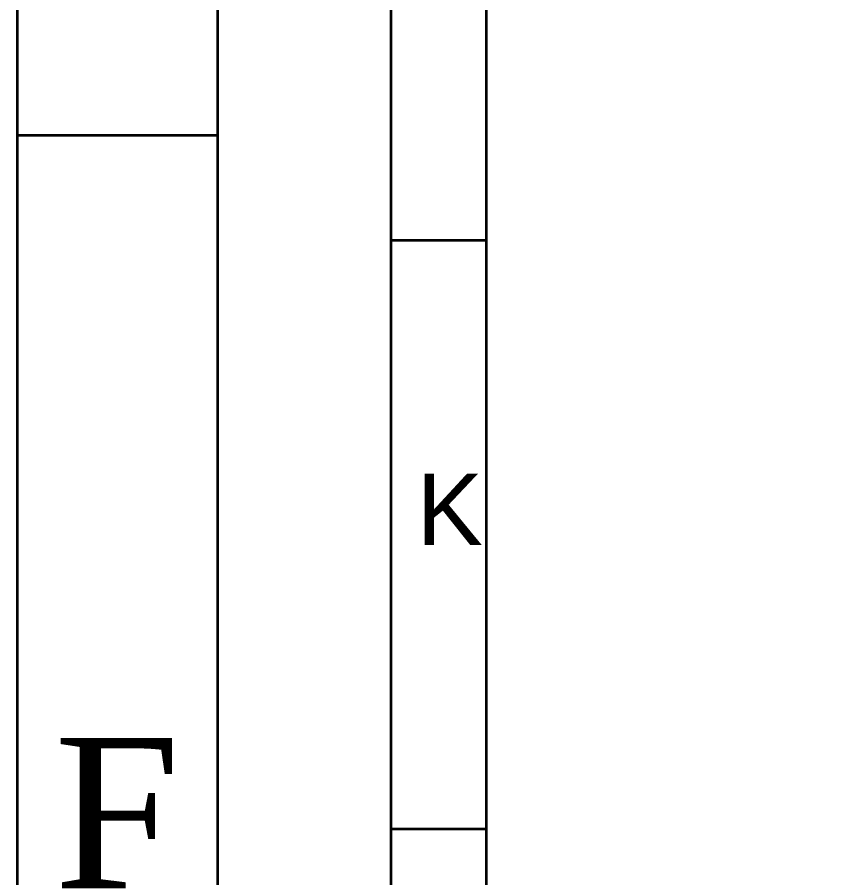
# Model space of a CAD drawing. Header units: millimetres. Extents: x -78 to 6757, y -2226 to 2184.
# Drawn here: x -78.4 to 94.8, y 730.9 to 911.5 of the extents above; entities that cross this region are included whole.
import ezdxf

# ---------------------------------------------------------------- set-up
doc = ezdxf.new("R2010")
doc.units = ezdxf.units.MM
doc.layers.add('Leoni-Framelayer', color=7, linetype='Continuous')
doc.styles.get("Standard").update_dxf_attribs({"font": 'TIMES.TTF'})
doc.linetypes.add('ZIPPED_TUBE', pattern='A,0.0001,-0.25,["~",Standard,S=1,R=0,X=-0.3,Y=-0.6],-0.25', length=0.5001)

# ---------------------------------------------------------------- blocks, each defined once
blk = doc.blocks.new('A2-frame')
at = {"layer": 'Leoni-Framelayer', "linetype": 'Continuous', "lineweight": 35}
blk.add_line((0, 779.056), (4, 779.056), dxfattribs=at)
for points in [[(0, 482.584), (594, 482.584), (594, 902.584), (0, 902.584)], [(4, 486.584), (590, 486.584), (590, 898.584), (4, 898.584)]]:
    blk.add_lwpolyline(points, close=True, dxfattribs=at)
at = {"layer": 'Leoni-Framelayer', "linetype": 'Continuous', "lineweight": 35, "insert": (0.737, 767.004), "char_height": 3, "width": 0.33998, "attachment_point": 1}
blk.add_mtext('F', dxfattribs=at)
blk = doc.blocks.new('1st page')
at = {"color": 92, "linetype": 'Continuous'}
blk.add_lwpolyline([(0, 0), (0, 2100), (2970.01, 2100), (2970.01, 0), (0, 0), (0, 0)], dxfattribs=at)
at = {"layer": 'Leoni-Framelayer', "linetype": 'Continuous', "lineweight": 35}
for points in [[(0, 0), (2970, 0), (2970, 2100), (0, 2100)], [(20, 20), (2950, 20), (2950, 2080), (20, 2080)]]:
    blk.add_lwpolyline(points, close=True, dxfattribs=at)

msp = doc.modelspace()

# ---------------------------------------------------------------- linework, layer by layer
at = {"color": 92, "linetype": 'Continuous'}
msp.add_lwpolyline([(-78.39, -2226.21), (-78.39, 2183.79), (6158.63, 2183.79), (6158.63, -2226.21), (-78.39, -2226.21), (-78.39, -2226.21)], dxfattribs=at)
at = {"layer": 'Leoni-Framelayer', "linetype": 'Continuous', "lineweight": 35}
for p, q in [((0, 864.71), (20, 864.71)), ((0, 741.18), (20, 741.18))]:
    msp.add_line(p, q, dxfattribs=at)

# ---------------------------------------------------------------- block references
at = {"linetype": 'ZIPPED_TUBE'}
msp.add_blockref('1st page', (0, 0), dxfattribs=at)
at = {"layer": 'Leoni-Framelayer', "linetype": 'Continuous', "lineweight": 35, "xscale": 10.5, "yscale": 10.5, "zscale": 10.5}
msp.add_blockref('A2-frame', (-78.39, -7293.35), dxfattribs=at)

# ---------------------------------------------------------------- texts
at = {"layer": 'Leoni-Framelayer', "linetype": 'Continuous', "lineweight": 35, "insert": (5.33, 815.68), "char_height": 15, "width": 1.6999, "attachment_point": 1}
msp.add_mtext('{\\fArial|b0|i0|c0|p34;K}', dxfattribs=at)

doc.saveas('drawing.dxf')
